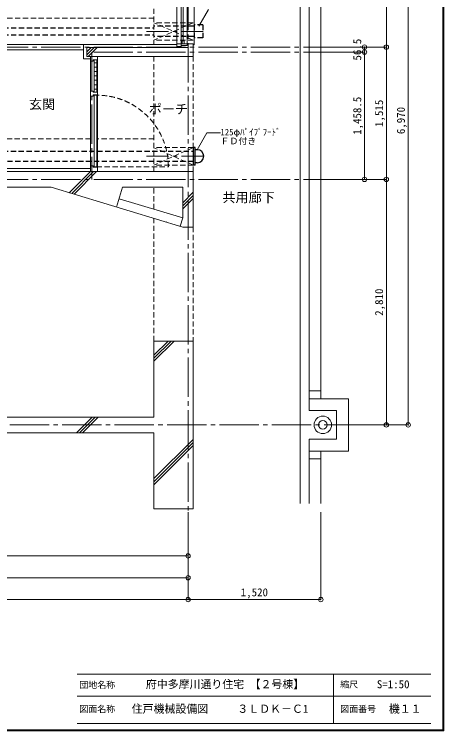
# Model space of a CAD drawing. Units: millimetres at full size, sheet at 1:50. Extents: x -9674 to 9699, y -6794 to 6791.
# Drawn here: x 4784 to 9699, y -6794 to 1408 of the extents above; entities that cross this region are included whole.
import ezdxf
from ezdxf.enums import TextEntityAlignment as Align

# ---------------------------------------------------------------- set-up
doc = ezdxf.new("R2010")
doc.units = ezdxf.units.MM
doc.header["$LTSCALE"] = 50
doc.header["$PDMODE"] = 32
doc.header["$PDSIZE"] = 50
for name, pattern in [('CHAIN1', [8, 5, -1, 1, -1]), ('CHAIN2', [12, 9, -1, 1, -1]), ('DASHED1', [1.8, 1.2, -0.6])]:
    doc.linetypes.add(name, pattern=pattern)
for name, color, linetype, lineweight in [('0-0_図面枠', 7, 'Continuous', 9), ('0-1_タイトル', 7, 'Continuous', 9), ('1-0_芯', 134, 'CHAIN2', 9), ('1-1_躯体', 134, 'Continuous', 9), ('1-2_間仕切', 134, 'Continuous', 9), ('1-3_建具', 134, 'Continuous', 9), ('1-6_ﾊﾞﾙｺﾆｰ・階段', 134, 'Continuous', 9), ('1-7_その他', 134, 'DASHED1', 9), ('1-8_ハッチ', 134, 'Continuous', 9), ('1-B_寸法', 134, 'Continuous', 9), ('1-C_梁', 134, 'DASHED1', 9), ('2-7_その他', 2, 'Continuous', 25), ('2-C', 2, 'DASHED1', 25)]:
    doc.layers.add(name, color=color, linetype=linetype, lineweight=lineweight)
doc.layers.add('1-A_文字', color=134, linetype='Continuous')
doc.styles.add('ＭＳ ゴシック', font='')
doc.styles.get('ＭＳ ゴシック').set_extended_font_data('MS Gothic')

msp = doc.modelspace()

# ---------------------------------------------------------------- linework, layer by layer
at = {"layer": '0-0_図面枠'}
for p, q in [((9688.35, -6783.35), (9688.35, 6780.85)), ((9690.11, -6785.11), (9690.11, 6782.61)), ((9691.87, -6786.88), (9691.87, 6784.38)), ((9693.64, 6786.14), (9693.64, -6788.64)), ((9695.4, -6790.4), (9695.4, 6787.9)), ((9697.16, -6792.16), (9697.16, 6789.66)), ((-9673.92, -6793.93), (9698.92, -6793.93)), ((-9672.16, -6792.16), (9697.16, -6792.16)), ((-9670.4, -6790.4), (9695.4, -6790.4)), ((9693.64, -6788.64), (-9668.64, -6788.64)), ((-9666.87, -6786.88), (9691.87, -6786.88)), ((-9665.11, -6785.11), (9690.11, -6785.11)), ((-9663.35, -6783.35), (9688.35, -6783.35))]:
    msp.add_line(p, q, dxfattribs=at)
msp.add_lwpolyline([(9698.92, -6793.93), (9698.92, 6791.43), (-9673.92, 6791.43)], dxfattribs=at)
at = {"layer": '0-1_タイトル'}
for p, q in [((5503.35, -6148.35), (7653.35, -6148.35)), ((7653.35, -6148.35), (9553.35, -6148.35)), ((8439.55, -6148.35), (8439.55, -6710.85)), ((5503.35, -6398.35), (9553.35, -6398.35)), ((5503.35, -6710.85), (9553.35, -6710.85))]:
    msp.add_line(p, q, dxfattribs=at)
at = {"layer": '1-0_芯'}
for p, q in [((6772.67, 4677.08), (6772.67, -4292.92)), ((8542.67, 1032.08), (2712.67, 1032.08)), ((5672.67, 975.58), (5672.67, -482.92)), ((8542.67, 975.58), (5672.67, 975.58)), ((8542.67, -482.92), (2242.67, -482.92)), ((-8467.33, -3292.92), (8542.67, -3292.92))]:
    msp.add_line(p, q, dxfattribs=at)
at = {"layer": '1-1_躯体'}
for p, q in [((6772.67, 1028.08), (6772.67, 1070.08)), ((5612.67, 1028.08), (6772.67, 1028.08)), ((5612.67, 923.08), (5612.67, 1028.08)), ((5612.67, 923.08), (6832.67, 923.08)), ((2152.67, -392.92), (6832.67, -392.92)), ((6832.67, -392.92), (6832.67, -1027.92)), ((2332.67, -572.92), (5207.67, -572.92)), ((5207.67, -572.92), (6712.67, -1027.92)), ((6712.67, -572.92), (6712.67, -923.45)), ((5983.97, -703.15), (6712.67, -923.45)), ((6712.67, -923.45), (6683.73, -1019.18)), ((6832.67, -1027.92), (6712.67, -1027.92)), ((6382.67, -2332.92), (6832.67, -2332.92)), ((6382.67, -2332.92), (6382.67, -3202.92)), ((6832.67, -2332.92), (6832.67, -4252.92)), ((6382.67, -3202.92), (2332.67, -3202.92)), ((6382.67, -3382.92), (2332.67, -3382.92)), ((6382.67, -3382.92), (6382.67, -4252.92)), ((6832.67, -4252.92), (6382.67, -4252.92))]:
    msp.add_line(p, q, dxfattribs=at)
for points in [[(6772.67, 1070.08), (6832.67, 1070.08), (6832.67, 923.08)], [(5955.04, -798.87), (6023.34, -572.92), (6712.67, -572.92)]]:
    msp.add_lwpolyline(points, dxfattribs=at)
at = {"layer": '1-2_間仕切'}
for p, q in [((5577.67, 1063.08), (3592.67, 1063.08)), ((5577.67, 1002.08), (3592.67, 1002.08))]:
    msp.add_line(p, q, dxfattribs=at)
at = {"layer": '1-3_建具'}
for p, q in [((6645.67, 1070.08), (6645.67, 2725.08)), ((6692.67, 2710.08), (6692.67, 1085.08)), ((6762.67, 2710.08), (6762.67, 1085.08)), ((6842.67, 1060.08), (6842.67, 2725.08)), ((6715.67, 1880.08), (6715.67, 1105.08)), ((6645.67, 1040.08), (6645.67, 1070.08)), ((6645.67, 1070.08), (6692.67, 1070.08)), ((6692.67, 1085.08), (6692.67, 1070.08)), ((6692.67, 1070.08), (6762.67, 1070.08)), ((6692.67, 1040.08), (6692.67, 1070.08)), ((6703.67, 1105.08), (6727.67, 1105.08)), ((6703.67, 1105.08), (6703.67, 1070.08)), ((6727.67, 1105.08), (6727.67, 1070.08)), ((6762.67, 1050.08), (6762.67, 1085.08)), ((6645.67, 1040.08), (6646.71, 1040.08)), ((6645.67, 1040.08), (6692.67, 1040.08)), ((6762.67, 1050.08), (6692.67, 1050.08)), ((6832.67, 1060.08), (6842.67, 1060.08)), ((5657.67, 923.08), (5657.67, 872.08)), ((5657.67, 908.08), (5657.67, 887.08)), ((5737.67, 887.08), (5737.67, 923.08)), ((5687.67, 872.08), (5657.67, 872.08)), ((5657.67, 527.08), (5657.67, 872.08)), ((5697.67, 517.08), (5697.67, 887.08)), ((5697.67, 852.08), (5727.67, 852.08)), ((5727.67, 517.08), (5727.67, 887.08)), ((5737.67, 887.08), (5737.67, 517.08)), ((5697.67, 802.08), (5727.67, 802.08)), ((5697.67, 752.08), (5727.67, 752.08)), ((5697.67, 702.08), (5727.67, 702.08)), ((5697.67, 652.08), (5727.67, 652.08)), ((5697.67, 602.08), (5727.67, 602.08)), ((5657.67, 527.08), (5657.67, 472.08)), ((5697.67, 552.08), (5727.67, 552.08)), ((5687.67, 472.08), (5657.67, 472.08)), ((5657.67, 472.08), (5657.67, -327.92)), ((5687.67, 472.08), (5687.67, 487.08)), ((5697.67, -337.92), (5697.67, 482.08)), ((5727.67, 482.08), (5697.67, 482.08)), ((5727.67, -337.92), (5727.67, 482.08)), ((5737.67, -342.92), (5737.67, 487.08)), ((5687.67, -327.92), (5657.67, -327.92)), ((5657.67, -392.92), (5657.67, -327.92)), ((5657.67, -363.92), (5657.67, -342.92)), ((5727.67, -337.92), (5697.67, -337.92)), ((5737.67, -342.92), (5737.67, -392.92))]:
    msp.add_line(p, q, dxfattribs=at)
at = {"layer": '1-3_建具', "linetype": 'DASHED1'}
msp.add_line((5727.67, -337.92), (6547.67, -337.92), dxfattribs=at)
at = {"layer": '1-3_建具'}
for points in [[(5687.67, 872.08), (5687.67, 887.08), (5737.67, 887.08)], [(5657.67, 527.08), (5687.67, 527.08), (5687.67, 517.08), (5737.67, 517.08)], [(5687.67, 487.08), (5737.67, 487.08), (5737.67, 517.08)], [(5687.67, -327.92), (5687.67, -342.92), (5737.67, -342.92)]]:
    msp.add_lwpolyline(points, dxfattribs=at)
at = {"layer": '1-3_建具', "linetype": 'DASHED1'}
msp.add_arc((5727.67, -337.92), 820, 0, 90, dxfattribs=at)
at = {"layer": '1-6_ﾊﾞﾙｺﾆｰ・階段'}
for p, q in [((8057.67, -4192.92), (8057.67, 1750.06)), ((8157.67, -2992.92), (8157.67, 1719.01)), ((8292.67, -2992.92), (8292.67, 1677.08)), ((8157.67, -2902.92), (8292.67, -2902.92)), ((8157.67, -2992.92), (8607.67, -2992.92)), ((8157.67, -2992.92), (8157.67, -3127.92)), ((8607.67, -2992.92), (8607.67, -3592.92)), ((8157.67, -3457.92), (8472.67, -3457.92)), ((8157.67, -3592.92), (8607.67, -3592.92)), ((8292.67, -3592.92), (8292.67, -4192.92)), ((8157.67, -3682.92), (8292.67, -3682.92))]:
    msp.add_line(p, q, dxfattribs=at)
for points in [[(8157.67, -3127.92), (8472.67, -3127.92), (8472.67, -3457.92)], [(8157.67, -3457.92), (8157.67, -3592.92), (8157.67, -4192.92)]]:
    msp.add_lwpolyline(points, dxfattribs=at)
for radius in [100, 50]:
    msp.add_circle((8315.17, -3292.92), radius, dxfattribs=at)
at = {"layer": '1-7_その他'}
for p, q in [((6832.67, 1312.08), (6382.67, 1312.08)), ((6832.67, 1312.08), (6382.67, 1111.7)), ((6832.67, 1112.08), (6382.67, 1310.91)), ((6832.67, 1112.08), (6382.67, 1112.08)), ((6832.67, -117.92), (6382.67, -117.92)), ((6832.67, -117.92), (6382.67, -318.3)), ((6832.67, -317.92), (6382.67, -119.09)), ((6832.67, -317.92), (6382.67, -317.92))]:
    msp.add_line(p, q, dxfattribs=at)
at = {"layer": '1-7_その他', "linetype": 'CHAIN1'}
for p, q in [((6947.67, 1212.08), (6282.67, 1212.08)), ((6947.67, -217.92), (6282.67, -217.92))]:
    msp.add_line(p, q, dxfattribs=at)
at = {"layer": '1-8_ハッチ'}
for p, q in [((5612.67, 942.81), (5697.94, 1028.08)), ((5612.67, 978.17), (5662.58, 1028.08)), ((5628.29, 923.08), (5733.29, 1028.08)), ((5577.67, 898.08), (5657.67, 898.08)), ((2152.67, -357.92), (5657.67, -357.92)), ((5413.55, -635.17), (5655.79, -392.92)), ((5440.7, -643.37), (5691.15, -392.92)), ((5467.85, -651.58), (5726.5, -392.92)), ((6712.67, -750.26), (6832.67, -630.26)), ((6712.67, -785.61), (6832.67, -665.61)), ((6712.67, -820.97), (6832.67, -700.97)), ((6526.61, -971.67), (6530.91, -967.37)), ((6382.67, -2494.47), (6544.22, -2332.92)), ((6382.67, -2529.83), (6579.58, -2332.92)), ((6382.67, -2565.18), (6614.93, -2332.92)), ((5494.22, -3382.92), (5674.22, -3202.92)), ((5529.58, -3382.92), (5709.58, -3202.92)), ((5564.93, -3382.92), (5744.93, -3202.92)), ((6382.67, -3908.68), (6832.67, -3458.68)), ((6382.67, -3944.04), (6832.67, -3494.04)), ((6382.67, -3979.4), (6832.67, -3529.4))]:
    msp.add_line(p, q, dxfattribs=at)
msp.add_lwpolyline([(5577.67, 898.08), (5577.67, 1063.08), (6645.67, 1063.08)], dxfattribs=at)
at = {"layer": '1-B_寸法'}
for p, q in [((9042.67, 1032.08), (9042.67, 3677.08)), ((9292.67, 3677.08), (9292.67, -3292.92)), ((8542.67, 1032.08), (9042.67, 1032.08)), ((8792.67, 1032.08), (8792.67, 975.58)), ((9042.67, -482.92), (9042.67, 1032.08)), ((8542.67, 975.58), (8792.67, 975.58)), ((8792.67, 975.58), (8792.67, -482.92)), ((8542.67, -482.92), (9042.67, -482.92)), ((9042.67, -3292.92), (9042.67, -482.92)), ((8542.67, -3292.92), (9292.67, -3292.92)), ((6772.67, -5292.92), (6772.67, -4292.92)), ((8292.67, -5292.92), (8292.67, -4292.92)), ((2242.67, -4792.92), (6772.67, -4792.92)), ((1942.67, -5042.92), (6772.67, -5042.92)), ((-6727.33, -5292.92), (6772.67, -5292.92)), ((6772.67, -5292.92), (8292.67, -5292.92))]:
    msp.add_line(p, q, dxfattribs=at)
for p in [(8792.67, 1032.08), (8792.67, 975.58), (9042.67, 1032.08), (8792.67, -482.92), (9042.67, -482.92), (9042.67, -3292.92), (9292.67, -3292.92), (6772.67, -4792.92), (6772.67, -5042.92), (6772.67, -5292.92), (8292.67, -5292.92)]:
    msp.add_point(p, dxfattribs=at)
at = {"layer": '1-C_梁'}
for p, q in [((6382.67, 2732.08), (6382.67, 1063.08)), ((6382.67, 1363.08), (2742.67, 1363.08)), ((6382.67, -392.92), (6382.67, 923.08)), ((6832.67, -392.92), (6832.67, 923.08)), ((5657.67, -17.92), (2332.67, -17.92)), ((6382.67, -17.92), (5737.67, -17.92)), ((6382.67, -823.69), (6382.67, -572.92)), ((6382.67, -2332.92), (6382.67, -928.16)), ((6832.67, -1027.92), (6832.67, -2332.92))]:
    msp.add_line(p, q, dxfattribs=at)
at = {"layer": '2-7_その他', "color": 7, "lineweight": 9}
for p, q in [((6895.85, 1271.59), (7006.58, 1463.37)), ((6877.72, -142.8), (6988.44, 48.98)), ((7143.04, 48.98), (6988.44, 48.98))]:
    msp.add_line(p, q, dxfattribs=at)
at = {"layer": '2-7_その他'}
for p, q in [((6854.42, -117.92), (6834.42, -117.92)), ((6834.42, -317.66), (6834.42, -117.92)), ((6854.42, -317.92), (6854.42, -117.92)), ((6854.42, -292.79), (6854.42, -142.79)), ((6878.42, -142.79), (6854.42, -142.79)), ((6854.42, -317.92), (6834.42, -317.92)), ((6878.42, -292.79), (6854.42, -292.79))]:
    msp.add_line(p, q, dxfattribs=at)
msp.add_arc((6878.42, -217.79), 75, 270, 90, dxfattribs=at)
at = {"layer": '2-C'}
for p, q in [((2586.92, 1252.08), (6382.67, 1252.08)), ((6842.67, 1272.08), (6382.67, 1272.08)), ((6942.67, 1287.08), (6942.67, 1137.08)), ((2586.92, 1172.08), (6382.67, 1172.08)), ((6842.67, 1152.08), (6382.67, 1152.08)), ((6942.67, 1137.08), (6842.67, 1137.08)), ((1773.7, -157.92), (6834.42, -157.92))]:
    msp.add_line(p, q, dxfattribs=at)
for points in [[(6942.67, 1287.08), (6842.67, 1287.08), (6842.67, 1137.08)], [(6834.42, -277.92), (1793.7, -277.92), (1793.7, -1845.28)]]:
    msp.add_lwpolyline(points, dxfattribs=at)

# ---------------------------------------------------------------- texts
at = {"layer": '0-1_タイトル', "style": 'ＭＳ ゴシック'}
for s, height, p in [('団地名称', 73.31, (5528.35, -6328.57)), ('府中多摩川通り住宅 【２号棟】', 91.64, (6290.2, -6335.85)), ('縮尺', 73.31, (8514.55, -6323.35)), ('S=1:50', 91.64, (8933.95, -6335.85)), ('図面名称', 73.31, (5528.35, -6604.6)), ('住戸機械設備図', 91.64, (6128.35, -6617.1)), ('３ＬＤＫ－Ｃ1', 91.64, (7337.11, -6617.1)), ('図面番号', 73.31, (8514.55, -6604.6)), ('機１１', 91.64, (9071.45, -6617.1))]:
    msp.add_text(s, height=height, dxfattribs=at).set_placement(p, align=Align.BOTTOM_LEFT)
at = {"layer": '1-A_文字', "style": 'ＭＳ ゴシック'}
for s, p in [('玄関', (4952.39, 291.08)), ('ポーチ', (6323.1, 234.69)), ('共用廊下', (7165.94, -776.57))]:
    msp.add_text(s, height=110, dxfattribs=at).set_placement(p, align=Align.BOTTOM_LEFT)
at = {"layer": '1-B_寸法', "style": 'ＭＳ ゴシック'}
for s, p in [('56.5', (8782.67, 878.83)), ('1,458.5', (8782.67, 27.58)), ('1,515', (9032.67, 118.33)), ('6,970', (9282.67, 35.83)), ('2,810', (9032.67, -2044.17))]:
    msp.add_text(s, height=91.64, rotation=90, dxfattribs=at).set_placement(p, align=Align.BOTTOM_LEFT)
msp.add_text('1,520', height=91.64, dxfattribs=at).set_placement((7376.42, -5282.92), align=Align.BOTTOM_LEFT)
at = {"layer": '2-7_その他', "color": 7, "style": 'ＭＳ ゴシック'}
for s, p in [('125φﾊﾟｲﾌﾟﾌｰﾄﾞ', (7143.66, 0.04)), ('ＦＤ付き', (7143.66, -102.08))]:
    msp.add_text(s, height=73.31, dxfattribs=at).set_placement(p, align=Align.BOTTOM_LEFT)

doc.saveas('drawing.dxf')
